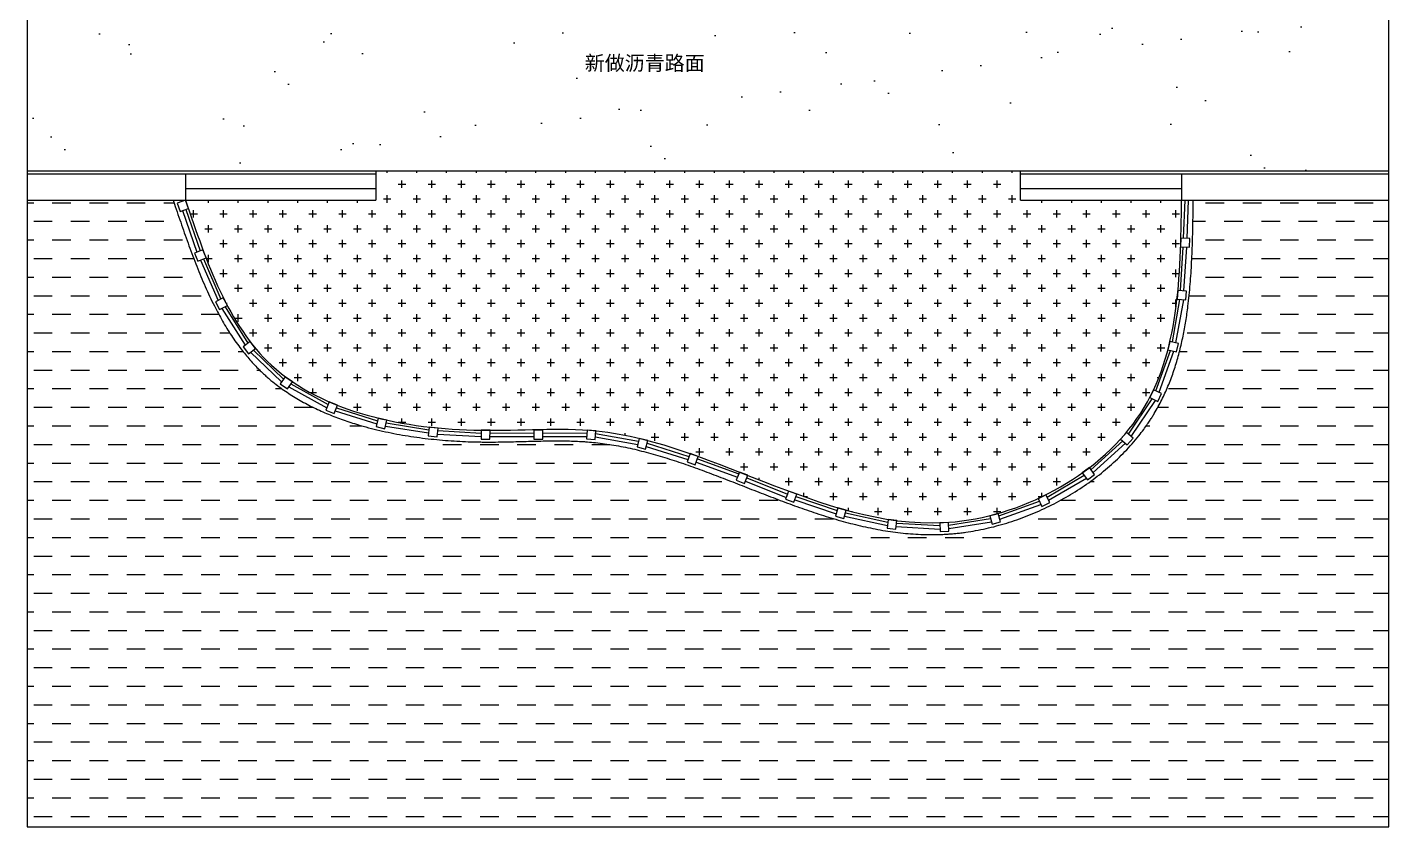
# Model space of a CAD drawing. Header units: millimetres. Extents: x 6131 to 92004, y -14326 to 40283.
# Drawn here: x 6131 to 52608, y -14326 to 12978 of the extents above; entities that cross this region are included whole.
import ezdxf

# ---------------------------------------------------------------- set-up
doc = ezdxf.new("R2010")
doc.units = ezdxf.units.MM
doc.styles.get("Standard").update_dxf_attribs({"font": 'arial.ttf'})

# ---------------------------------------------------------------- blocks, each defined once
blk = doc.blocks.new('fd3as')
at = {"color": 252}
for p, q in [((18435, 21233), (17514, 20049)), ((18530, 21160), (17609, 19976)), ((17609, 19976), (17514, 20049))]:
    blk.add_line(p, q, dxfattribs=at)
blk.add_lwpolyline([(18601, 21104), (18785, 21341), (18548, 21525), (18364, 21289)], close=True, dxfattribs=at)

msp = doc.modelspace()

# ---------------------------------------------------------------- hatches: boundary and pattern name
h = msp.add_hatch()
h.set_pattern_fill('AR-SAND', color=251, scale=100)
h.paths.add_polyline_path([(52607.58, 16069.74), (40034.37, 16069.74), (18034.37, 16069.74), (6130.73, 16069.74), (6130.73, 8069.74), (18034.37, 8069.74), (40034.37, 8069.74), (52607.58, 8069.74)])
h = msp.add_hatch()
h.set_pattern_fill('CROSS', color=118, scale=80)
edge = h.paths.add_edge_path()
edge.add_spline(control_points=[(45138.69, 2249.51), (45246.82, 2718.08), (45323.65, 3200.91), (45378.92, 3693.59)], knot_values=[40473.63037238, 40473.63037238, 40473.63037238, 40473.63037238, 41928.32147627, 41928.32147627, 41928.32147627, 41928.32147627], degree=3, periodic=0)
edge.add_line((45378.92, 3693.59), (45408.56, 3992.12))
edge.add_line((45408.56, 3992.12), (45409.72, 3992.01))
edge.add_spline(control_points=[(45409.72, 3992.01), (45455.84, 4479.4), (45483.05, 4975.42), (45500.56, 5475.86)], knot_values=[42220.88674984, 42220.88674984, 42220.88674984, 42220.88674984, 43649.0295123, 43649.0295123, 43649.0295123, 43649.0295123], degree=3, periodic=0)
edge.add_spline(control_points=[(45500.56, 5475.86), (45519.03, 6003.87), (45526.7, 6536.8), (45534.37, 7069.74)], knot_values=[43649.0295123, 43649.0295123, 43649.0295123, 43649.0295123, 45155.83577654, 45155.83577654, 45155.83577654, 45155.83577654], degree=3, periodic=0)
edge.add_line((45534.37, 7069.74), (40034.37, 7069.74))
edge.add_line((40034.37, 7069.74), (40034.37, 8069.74))
edge.add_line((40034.37, 8069.74), (18034.37, 8069.74))
edge.add_line((18034.37, 8069.74), (18034.37, 7069.74))
edge.add_line((18034.37, 7069.74), (11534.37, 7069.74))
edge.add_line((11534.37, 7069.74), (11632.36, 6786.19))
edge.add_line((11632.36, 6786.19), (11631.15, 6785.78))
edge.add_spline(control_points=[(11534.37, 7069.74), (11760.32, 6404.87), (11986.27, 5740), (12235.39, 5098.13)], knot_values=[0, 0, 0, 0, 1982.53745301, 1982.53745301, 1982.53745301, 1982.53745301], degree=3, periodic=0)
edge.add_spline(control_points=[(12235.39, 5098.13), (12439.01, 4573.51), (12658.11, 4064.26), (12905.35, 3582.94)], knot_values=[1982.53745301, 1982.53745301, 1982.53745301, 1982.53745301, 3602.95316993, 3602.95316993, 3602.95316993, 3602.95316993], degree=3, periodic=0)
edge.add_line((12905.35, 3582.94), (12962.37, 3473.41))
edge.add_spline(control_points=[(12962.37, 3473.41), (13192.82, 3036.51), (13447.68, 2623.86), (13736.69, 2245.09)], knot_values=[3726.42133542, 3726.42133542, 3726.42133542, 3726.42133542, 5210.62503152, 5210.62503152, 5210.62503152, 5210.62503152], degree=3, periodic=0)
edge.add_spline(control_points=[(13736.69, 2245.09), (13959.29, 1953.37), (14337.84, 1529.95), (14776.41, 1166.11), (14940.55, 1043.01)], knot_values=[5210.62503152, 5210.62503152, 5210.62503152, 5210.62503152, 6353.76804357, 6992.59846584, 6992.59846584, 6992.59846584, 6992.59846584], degree=3, periodic=0)
edge.add_line((14940.55, 1043.01), (15173.88, 876.04))
edge.add_spline(control_points=[(15173.88, 876.04), (15644.86, 554.43), (16165.84, 287.71), (16719.95, 69.04)], knot_values=[7289.60287454, 7289.60287454, 7289.60287454, 7289.60287454, 9055.36764082, 9055.36764082, 9055.36764082, 9055.36764082], degree=3, periodic=0)
edge.add_line((16532.13, 145.61), (16723.28, 67.79))
edge.add_spline(control_points=[(16719.95, 69.04), (17166.17, -107.04), (17633.88, -251.96), (18114.28, -369.27)], knot_values=[9055.36764082, 9055.36764082, 9055.36764082, 9055.36764082, 10477.30736806, 10477.30736806, 10477.30736806, 10477.30736806], degree=3, periodic=0)
edge.add_line((18114.28, -369.27), (18124.93, -371.87))
edge.add_spline(control_points=[(18124.93, -371.87), (18688.97, -509.07), (19270.4, -608.28), (19855.01, -675.26)], knot_values=[10487.81757577, 10487.81757577, 10487.81757577, 10487.81757577, 12156.66048286, 12156.66048286, 12156.66048286, 12156.66048286], degree=3, periodic=0)
edge.add_line((19855.01, -675.26), (20000.39, -691.25))
edge.add_spline(control_points=[(20000.39, -691.25), (20541.12, -748.26), (22354.6, -848.14), (24061.55, -695.58), (25238.94, -778.94)], knot_values=[12294.95005843, 12294.95005843, 12294.95005843, 12294.95005843, 13837.42083738, 17451.83887307, 17451.83887307, 17451.83887307, 17451.83887307], degree=3, periodic=0)
edge.add_line((21732.34, -785.78), (21927.85, -786.16))
edge.add_line((21927.85, -786.16), (21927.85, -787.28))
edge.add_spline(control_points=[(20000.39, -691.25), (20541.12, -748.26), (22354.6, -848.14), (24061.55, -695.58), (25238.94, -778.94)], knot_values=[12294.95005843, 12294.95005843, 12294.95005843, 12294.95005843, 13837.42083738, 17451.83887307, 17451.83887307, 17451.83887307, 17451.83887307], degree=3, periodic=0)
edge.add_spline(control_points=[(25238.94, -778.94), (25277.43, -781.66), (25315.9, -784.59), (25354.36, -787.73)], knot_values=[17451.83887307, 17451.83887307, 17451.83887307, 17451.83887307, 17570.00403655, 17570.00403655, 17570.00403655, 17570.00403655], degree=3, periodic=0)
edge.add_line((25354.36, -787.73), (25538.07, -801.73))
edge.add_line((25538.07, -801.73), (25537.87, -804.41))
edge.add_spline(control_points=[(25537.87, -804.41), (25547.88, -805.42), (26045.29, -856.13), (26539.85, -946.23), (27022.59, -1061.93)], knot_values=[17758.12490428, 17758.12490428, 17758.12490428, 17758.12490428, 17788.93609935, 19289.15756098, 19289.15756098, 19289.15756098, 19289.15756098], degree=3, periodic=0)
edge.add_spline(control_points=[(27022.59, -1061.93), (28732.18, -1471.68), (30418.31, -2225.19), (32119.43, -2859.57)], knot_values=[19289.15756098, 19289.15756098, 19289.15756098, 19289.15756098, 24602.08777036, 24602.08777036, 24602.08777036, 24602.08777036], degree=3, periodic=0)
edge.add_line((28754.98, -1578.93), (28754.88, -1579.21))
edge.add_line((28754.88, -1579.21), (28785.45, -1590.29))
edge.add_spline(control_points=[(32119.43, -2859.57), (30418.31, -2225.19), (28732.18, -1471.68), (27022.59, -1061.93)], knot_values=[19289.15756098, 19289.15756098, 19289.15756098, 19289.15756098, 24602.08777036, 24602.08777036, 24602.08777036, 24602.08777036], degree=3, periodic=0)
edge.add_line((30444.98, -2211.59), (30444.96, -2211.64))
edge.add_line((30444.96, -2211.64), (30447.41, -2212.63))
edge.add_spline(control_points=[(27022.59, -1061.93), (28732.18, -1471.68), (30418.31, -2225.19), (32119.43, -2859.57)], knot_values=[19289.15756098, 19289.15756098, 19289.15756098, 19289.15756098, 24602.08777036, 24602.08777036, 24602.08777036, 24602.08777036], degree=3, periodic=0)
edge.add_line((32119.43, -2859.57), (32401.2, -2962.57))
edge.add_line((32401.2, -2962.57), (32400.92, -2963.33))
edge.add_spline(control_points=[(32400.92, -2963.33), (32866.83, -3132.92), (33334.02, -3291.68), (33803.28, -3430.14)], knot_values=[24894.98481434, 24894.98481434, 24894.98481434, 24894.98481434, 26348.59224076, 26348.59224076, 26348.59224076, 26348.59224076], degree=3, periodic=0)
edge.add_spline(control_points=[(33803.28, -3430.14), (34372.31, -3598.03), (34944.38, -3736.06), (35520.9, -3827.33)], knot_values=[26348.59224076, 26348.59224076, 26348.59224076, 26348.59224076, 28111.2552716, 28111.2552716, 28111.2552716, 28111.2552716], degree=3, periodic=0)
edge.add_line((35520.9, -3827.33), (35818.37, -3866.23))
edge.add_line((35818.37, -3866.23), (35817.87, -3870.07))
edge.add_spline(control_points=[(35817.87, -3870.07), (36301, -3932.53), (36787.41, -3960.31), (37277.91, -3943.52)], knot_values=[28413.49827769, 28413.49827769, 28413.49827769, 28413.49827769, 29886.64396342, 29886.64396342, 29886.64396342, 29886.64396342], degree=3, periodic=0)
edge.add_line((37277.91, -3943.52), (37378.3, -3939.47))
edge.add_spline(control_points=[(37378.3, -3939.47), (37520.26, -3932.85), (38101.95, -3890.33), (38689.76, -3780.68), (39129.39, -3663.12)], knot_values=[29987.08880566, 29987.08880566, 29987.08880566, 29987.08880566, 30412.97016825, 31727.84461303, 31727.84461303, 31727.84461303, 31727.84461303], degree=3, periodic=0)
edge.add_line((39129.39, -3663.12), (39273.6, -3623.26))
edge.add_spline(control_points=[(39273.6, -3623.26), (39736.73, -3491.12), (40194.03, -3320.67), (40636.21, -3116.1)], knot_values=[31871.78817013, 31871.78817013, 31871.78817013, 31871.78817013, 33260.28972852, 33260.28972852, 33260.28972852, 33260.28972852], degree=3, periodic=0)
edge.add_line((40636.21, -3116.1), (40836.49, -3020.34))
edge.add_spline(control_points=[(40636.21, -3116.1), (41166.88, -2870.6), (41675.79, -2575.96), (42146.93, -2239.42)], knot_values=[33260.28972852, 33260.28972852, 33260.28972852, 33260.28972852, 34926.64192876, 34926.64192876, 34926.64192876, 34926.64192876], degree=3, periodic=0)
edge.add_line((42146.93, -2239.42), (42387.05, -2059.58))
edge.add_line((42387.05, -2059.58), (42388.07, -2060.95))
edge.add_spline(control_points=[(42388.07, -2060.95), (42776.43, -1763.19), (43135.57, -1436.17), (43455.72, -1084.29)], knot_values=[35215.0466166, 35215.0466166, 35215.0466166, 35215.0466166, 36629.30799041, 36629.30799041, 36629.30799041, 36629.30799041], degree=3, periodic=0)
edge.add_line((43455.72, -1084.29), (43651.56, -857.03))
edge.add_line((43651.56, -857.03), (43653.04, -858.31))
edge.add_spline(control_points=[(43653.04, -858.31), (43829.73, -647.3), (44116.72, -260.88), (44354.33, 148.05), (44448.73, 328.95)], knot_values=[36927.6751503, 36927.6751503, 36927.6751503, 36927.6751503, 37751.6962321, 38380.75038269, 38380.75038269, 38380.75038269, 38380.75038269], degree=3, periodic=0)
edge.add_line((44448.73, 328.95), (44576.91, 600.19))
edge.add_line((44576.91, 600.19), (44581.65, 597.95))
edge.add_spline(control_points=[(44581.65, 597.95), (44784.75, 1032.5), (44943.07, 1487.47), (45066.86, 1958.2)], knot_values=[38689.37683349, 38689.37683349, 38689.37683349, 38689.37683349, 40170.19705189, 40170.19705189, 40170.19705189, 40170.19705189], degree=3, periodic=0)
edge.add_line((45066.86, 1958.2), (45134.11, 2250.56))
edge.add_line((45134.11, 2250.56), (45138.69, 2249.51))
h = msp.add_hatch()
h.set_pattern_fill('DASH', color=146, scale=200)
edge = h.paths.add_edge_path()
edge.add_spline(control_points=[(45934.33, 7063.99), (45931.54, 6870.36), (45928.75, 6676.38), (45921.09, 6228.05), (45915.85, 5973.6), (45901.18, 5465.32), (45891.76, 5211.47), (45866.33, 4705.38), (45850.32, 4453.14), (45809.25, 3951.23), (45784.18, 3701.58), (45731.85, 3281.13), (45707.56, 3109.42), (45652.5, 2768.09), (45621.73, 2598.46), (45552.82, 2261.63), (45514.68, 2094.44), (45430.13, 1762.88), (45383.71, 1598.5), (45281.72, 1273), (45226.13, 1111.87), (45104.88, 793.3), (45039.21, 635.87), (44896.92, 325.22), (44820.3, 172), (44694.66, -57.61), (44649.94, -135.74), (44580.37, -251.89), (44556.76, -290.44), (44520.71, -347.99), (44508.59, -367.13), (44484.13, -405.31), (44471.8, -424.36), (44428.84, -489.96), (44397.72, -536.24), (44325.74, -640.49), (44284.53, -698.27), (44187.58, -829.94), (44131.21, -903.47), (43925.71, -1161.26), (43768.34, -1340.36), (43436.41, -1685.65), (43261.84, -1851.83), (42897.69, -2170.54), (42708.11, -2323.07), (42316.02, -2613.71), (42113.52, -2751.81), (41697.66, -3012.79), (41484.31, -3135.65), (41048.77, -3365.31), (40826.59, -3472.09), (40375.41, -3668.67), (40146.4, -3758.46), (39683.55, -3920.13), (39449.7, -3992), (38979.13, -4116.83), (38742.41, -4169.78), (38393.36, -4233), (38281.41, -4251.04), (38113.47, -4274.68), (38057.49, -4281.99), (37973.54, -4292.09), (37945.56, -4295.31), (37889.61, -4301.47), (37861.64, -4304.4), (37782.5, -4312.28), (37731.37, -4316.89), (37629.86, -4325.08), (37579.47, -4328.68), (37465.51, -4335.8), (37401.96, -4339.04), (37102.69, -4350.93), (36868.15, -4350.41), (36401.75, -4331.73), (36169.88, -4313.56), (35708.78, -4261.74), (35479.54, -4228.08), (35023.61, -4147.39), (34796.9, -4100.36), (34345.83, -3995.03), (34121.47, -3936.73), (33674.88, -3810.9), (33452.66, -3743.37), (33010.11, -3601.09), (32789.8, -3526.34), (32350.85, -3371.59), (32132.22, -3291.59), (31696.45, -3128.29), (31479.31, -3044.99), (31046.31, -2877), (30830.46, -2792.32), (30399.89, -2623.48), (30185.16, -2539.32), (29756.7, -2373.41), (29542.97, -2291.66), (29116.36, -2132.44), (28903.49, -2054.97), (28478.51, -1906.14), (28266.41, -1834.79), (27842.87, -1700.02), (27631.44, -1636.61), (27209.17, -1519.49), (26998.33, -1465.78), (26577.14, -1369.83), (26366.8, -1327.57), (25946.47, -1256.19), (25736.48, -1227.07), (25435.91, -1195.95), (25344.92, -1187.91), (25207.93, -1177.64), (25162.17, -1174.52), (24936.21, -1160.51), (24754.7, -1153.69), (24388.58, -1146.45), (24203.98, -1146.04), (23831.43, -1149.3), (23643.49, -1152.96), (23264.04, -1161.95), (23072.53, -1167.27), (22685.74, -1177.08), (22490.45, -1181.57), (22174.46, -1186.05), (22055.01, -1187.12), (21874.73, -1187.37), (21814.45, -1187.23), (21723.75, -1186.63), (21693.47, -1186.37), (21632.81, -1185.7), (21602.43, -1185.29), (21508.41, -1183.82), (21444.67, -1182.5), (21122.5, -1174.24), (20862.24, -1162.31), (20340.05, -1126.86), (20078.13, -1103.33), (19554.9, -1043.61), (19293.58, -1007.42), (18773.81, -921.32), (18515.35, -871.4), (18003.56, -756.7), (17750.22, -691.92), (17325.02, -567.93), (17151.29, -512.77), (16808.28, -394.08), (16639.01, -330.56), (16305.75, -194.7), (16141.76, -122.37), (15819.91, 31.57), (15662.04, 113.17), (15353.32, 286.11), (15202.46, 377.45), (14908.68, 570.33), (14765.76, 671.87), (14548.02, 839.93), (14470.2, 902.87), (14355.81, 999.95), (14318.07, 1032.76), (14262.06, 1082.64), (14243.49, 1099.38), (14206.56, 1133.09), (14188.19, 1150.06), (14131.07, 1203.49), (14092.71, 1240.32), (13943.15, 1387.58), (13835.86, 1501.45), (13629.52, 1736.15), (13530.46, 1856.98), (13318.18, 2133.12), (13206.88, 2290), (12994.42, 2611.84), (12893.27, 2776.79), (12699.8, 3113.57), (12607.5, 3285.4), (12408.39, 3678.35), (12303.71, 3901.09), (12103.73, 4353.45), (12008.44, 4583.07), (11824.9, 5047.14), (11736.66, 5281.59), (11564.95, 5753.29), (11481.49, 5990.53), (11317.16, 6465.75), (11236.29, 6703.73), (11155.64, 6941.04)], knot_values=[0, 0, 0, 0, 547.44327625, 547.44327625, 1264.45207873, 1264.45207873, 1981.46088121, 1981.46088121, 2698.46968369, 2698.46968369, 3415.47848617, 3415.47848617, 3914.68199491, 3914.68199491, 4413.88550366, 4413.88550366, 4913.0890124, 4913.0890124, 5412.29252114, 5412.29252114, 5911.49602988, 5911.49602988, 6410.69953863, 6410.69953863, 6909.90304737, 6909.90304737, 7170.64951585, 7170.64951585, 7301.02275009, 7301.02275009, 7366.20936721, 7366.20936721, 7431.39598433, 7431.39598433, 7591.32269093, 7591.32269093, 7794.26205403, 7794.26205403, 8058.20985518, 8058.20985518, 8731.61633407, 8731.61633407, 9405.02281295, 9405.02281295, 10078.42929184, 10078.42929184, 10751.83577072, 10751.83577072, 11425.24224961, 11425.24224961, 12098.64872849, 12098.64872849, 12772.05520738, 12772.05520738, 13445.46168626, 13445.46168626, 14118.86816515, 14118.86816515, 14436.44757767, 14436.44757767, 14595.23728393, 14595.23728393, 14674.63213706, 14674.63213706, 14754.02699019, 14754.02699019, 14899.36077754, 14899.36077754, 15042.92081262, 15042.92081262, 15224.43283864, 15224.43283864, 15899.02216502, 15899.02216502, 16573.61149141, 16573.61149141, 17248.20081779, 17248.20081779, 17922.79014418, 17922.79014418, 18597.37947056, 18597.37947056, 19271.96879694, 19271.96879694, 19946.55812333, 19946.55812333, 20621.14744971, 20621.14744971, 21295.7367761, 21295.7367761, 21970.32610248, 21970.32610248, 22644.91542887, 22644.91542887, 23319.50475525, 23319.50475525, 23994.09408164, 23994.09408164, 24668.68340802, 24668.68340802, 25343.27273441, 25343.27273441, 26017.86206079, 26017.86206079, 26692.45138718, 26692.45138718, 27367.04071356, 27367.04071356, 27658.40677158, 27658.40677158, 27804.08980059, 27804.08980059, 28376.51187339, 28376.51187339, 28948.93394619, 28948.93394619, 29521.356019, 29521.356019, 30093.7780918, 30093.7780918, 30666.20016461, 30666.20016461, 31010.70168032, 31010.70168032, 31182.95243818, 31182.95243818, 31269.07781711, 31269.07781711, 31355.20319604, 31355.20319604, 31535.35538097, 31535.35538097, 32263.99711709, 32263.99711709, 32992.6388532, 32992.6388532, 33721.28058931, 33721.28058931, 34449.92232542, 34449.92232542, 35178.56406153, 35178.56406153, 35690.9853867, 35690.9853867, 36203.40671187, 36203.40671187, 36715.82803704, 36715.82803704, 37228.24936221, 37228.24936221, 37740.67068738, 37740.67068738, 38253.09201255, 38253.09201255, 38546.49839104, 38546.49839104, 38693.20158029, 38693.20158029, 38766.55317491, 38766.55317491, 38839.90476953, 38839.90476953, 38996.15738824, 38996.15738824, 39457.34193578, 39457.34193578, 39918.52648333, 39918.52648333, 40484.94180152, 40484.94180152, 41051.3571197, 41051.3571197, 41617.77243789, 41617.77243789, 42325.38510562, 42325.38510562, 43032.99777335, 43032.99777335, 43740.61044108, 43740.61044108, 44448.22310881, 44448.22310881, 45155.83577654, 45155.83577654, 45155.83577654, 45155.83577654], degree=3, periodic=0)
edge.add_spline(control_points=[(11155.64, 6941.04), (11141.06, 6983.94), (11126.48, 7026.84), (11111.9, 7069.74)], knot_values=[-127.92670511, -127.92670511, -127.92670511, -127.92670511, -0.00000848, -0.00000848, -0.00000848, -0.00000848], degree=3, periodic=0)
edge.add_line((11111.9, 7069.74), (6130.73, 7069.74))
edge.add_line((6130.73, 7069.74), (6130.73, -14325.9))
edge.add_line((6130.73, -14325.9), (52607.58, -14325.9))
edge.add_line((52607.58, -14325.9), (52607.58, 7069.74))
edge.add_line((52607.58, 7069.74), (45934.41, 7069.74))

# ---------------------------------------------------------------- linework, layer by layer
for p, q in [((6130.73, 40282.84), (6130.73, -14325.9)), ((52607.58, -14325.9), (52607.58, 40282.84)), ((6130.73, 8069.74), (18034.37, 8069.74)), ((6130.73, 7969.74), (18034.37, 7969.74)), ((11534.37, 7969.74), (11534.37, 7069.74)), ((15034.37, 8069.74), (40034.37, 8069.74)), ((18034.37, 8069.74), (18034.37, 7069.74)), ((40034.37, 8069.74), (52607.58, 8069.74)), ((40034.37, 7069.74), (40034.37, 8069.74)), ((40034.37, 7969.74), (52607.58, 7969.74)), ((45534.37, 7969.74), (45534.37, 7069.74)), ((11534.37, 7469.74), (18034.37, 7469.74)), ((40034.37, 7469.74), (45534.37, 7469.74)), ((6130.73, 7069.74), (18034.37, 7069.74)), ((40034.37, 7069.74), (45534.37, 7069.74)), ((45534.37, 7069.74), (52607.58, 7069.74)), ((6130.73, -14325.9), (52607.58, -14325.9))]:
    msp.add_line(p, q)
at = {"color": 252}
for p, q in [((45602.29, 5772.09), (45653.38, 7069.74)), ((45722.2, 5767.37), (45773.47, 7069.74)), ((45498.12, 3983.23), (45592.93, 5472.22)), ((45617.53, 3971.37), (45718.51, 5467.28)), ((12040.25, 5020.55), (12644.33, 3646.08)), ((12151.76, 5064.88), (12739.68, 3695.71)), ((12776.09, 3376.45), (13574.36, 2118.43)), ((12882.53, 3431.85), (13662.77, 2187.42)), ((45221.82, 2230.39), (45473.9, 3684.16)), ((45338.76, 2203.49), (45607.65, 3670.88)), ((13755.68, 1879.39), (14815.68, 868.52)), ((13850.29, 1953.21), (14881.81, 960.93)), ((44658.28, 561.73), (45153.89, 1938.18)), ((44766.78, 510.46), (45268.65, 1911.78)), ((15062.31, 697.65), (16361.14, -16.68)), ((15132.14, 795.24), (16406.82, 95.52)), ((43719.73, -915.78), (44533.32, 288.97)), ((43810.64, -994.12), (44649.49, 234.07)), ((16640.8, -125.37), (18066.59, -564.93)), ((16686.05, -14.23), (18092.5, -458.63)), ((18356.02, -644.34), (19832.73, -877.83)), ((18384.44, -527.75), (19844.95, -766.66)), ((20130.25, -916.8), (21627.45, -994.68)), ((20143.37, -797.52), (21627.67, -879.03)), ((25531.23, -891.47), (26998.75, -1153.38)), ((25522.12, -1011.12), (26968.67, -1268.73)), ((27259.91, -1340.83), (28681.72, -1781)), ((27290.18, -1224.71), (28719.73, -1676.15)), ((42441, -2131.61), (43526.33, -1145.15)), ((42512.93, -2227.66), (43618.33, -1224.43)), ((40945.69, -3067.89), (42208.59, -2321.74)), ((40997.45, -3176.15), (42286.67, -2426)), ((32329.1, -3159.81), (33742.66, -3634.97)), ((32370.3, -3047.1), (33776.33, -3521.21)), ((39297.58, -3710.01), (40679.63, -3206.91)), ((34031.36, -3716.63), (35493.38, -4037.8)), ((34065.41, -3601.57), (35508.42, -3922.8)), ((39329.54, -3825.67), (40732.52, -3317.53)), ((35791.14, -4074.46), (37286.61, -4158.76)), ((35806.7, -3955.47), (37281.55, -4033.75)), ((37581.3, -4021.34), (39012.09, -3803.21)), ((37586.14, -4141.24), (39043.29, -3916.12))]:
    msp.add_line(p, q, dxfattribs=at)
for points in [[(45512.36, 5775.63), (45500.56, 5475.86), (45800.33, 5464.06), (45812.13, 5763.83)], [(12235.39, 5098.13), (12124.55, 5376.91), (11845.78, 5266.07), (11956.62, 4987.29)], [(12962.37, 3473.41), (12823.85, 3739.52), (12557.74, 3601.01), (12696.26, 3334.9)], [(45408.56, 3992.12), (45378.92, 3693.59), (45677.45, 3663.95), (45707.09, 3962.48)], [(13921.24, 2008.57), (13736.69, 2245.09), (13500.17, 2060.54), (13684.72, 1824.02)], [(45134.11, 2250.56), (45066.86, 1958.2), (45359.22, 1890.95), (45426.47, 2183.32)], [(15184.51, 868.43), (14940.55, 1043.01), (14765.96, 799.04), (15009.93, 624.46)], [(44576.91, 600.19), (44448.73, 328.95), (44719.97, 200.77), (44848.15, 472.01)], [(16719.98, 69.13), (16442.13, 182.25), (16329.01, -95.6), (16606.86, -208.73)], [(18405.75, -440.31), (18114.28, -369.27), (18043.24, -660.74), (18334.71, -731.78)], [(20153.21, -708.06), (19855.01, -675.26), (19822.21, -973.46), (20120.41, -1006.26)], [(25538.07, -801.73), (25238.94, -778.94), (25216.14, -1078.07), (25515.28, -1100.86)], [(43651.56, -857.03), (43455.72, -1084.29), (43682.98, -1280.13), (43878.81, -1052.87)], [(27312.89, -1137.62), (27022.59, -1061.93), (26946.9, -1352.23), (27237.2, -1427.92)], [(42387.05, -2059.58), (42146.93, -2239.42), (42326.77, -2479.54), (42566.89, -2299.7)], [(32401.2, -2962.57), (32119.43, -2859.57), (32016.44, -3141.34), (32298.2, -3244.34)], [(40906.86, -2986.69), (40636.21, -3116.1), (40765.62, -3386.76), (41036.28, -3257.35)], [(34090.95, -3515.27), (33803.28, -3430.14), (33718.15, -3717.8), (34005.82, -3802.93)], [(39273.6, -3623.26), (38984.44, -3703.17), (39064.36, -3992.34), (39353.52, -3912.42)], [(35818.37, -3866.23), (35520.9, -3827.33), (35482, -4124.8), (35779.47, -4163.7)], [(37577.66, -3931.41), (37277.91, -3943.52), (37290.02, -4243.28), (37589.78, -4231.17)]]:
    msp.add_lwpolyline(points, close=True, dxfattribs=at)
msp.add_open_spline([(11111.9, 7069.74), (11126.48, 7026.84), (11141.06, 6983.94), (11155.64, 6941.04), (11155.64, 6941.04), (11155.64, 6941.04), (11155.64, 6941.04), (11236.29, 6703.73), (11317.16, 6465.75), (11481.49, 5990.53), (11564.95, 5753.29), (11736.66, 5281.59), (11824.9, 5047.14), (12008.44, 4583.07), (12103.73, 4353.45), (12303.71, 3901.09), (12408.39, 3678.35), (12607.5, 3285.4), (12699.8, 3113.57), (12893.27, 2776.79), (12994.42, 2611.84), (13206.88, 2290), (13318.18, 2133.12), (13530.46, 1856.98), (13629.52, 1736.15), (13835.86, 1501.45), (13943.15, 1387.58), (14092.71, 1240.32), (14131.07, 1203.49), (14188.19, 1150.06), (14206.56, 1133.09), (14243.49, 1099.38), (14262.06, 1082.64), (14318.07, 1032.76), (14355.81, 999.95), (14470.2, 902.87), (14548.02, 839.93), (14765.76, 671.87), (14908.68, 570.33), (15202.46, 377.45), (15353.32, 286.11), (15662.04, 113.17), (15819.91, 31.57), (16141.76, -122.37), (16305.75, -194.7), (16639.01, -330.56), (16808.28, -394.08), (17151.29, -512.77), (17325.02, -567.93), (17750.22, -691.92), (18003.56, -756.7), (18515.35, -871.4), (18773.81, -921.32), (19293.58, -1007.42), (19554.9, -1043.61), (20078.13, -1103.33), (20340.05, -1126.86), (20862.24, -1162.31), (21122.5, -1174.24), (21444.67, -1182.5), (21508.41, -1183.82), (21602.43, -1185.29), (21632.81, -1185.7), (21693.47, -1186.37), (21723.75, -1186.63), (21814.45, -1187.23), (21874.73, -1187.37), (22055.01, -1187.12), (22174.46, -1186.05), (22490.45, -1181.57), (22685.74, -1177.08), (23072.53, -1167.27), (23264.04, -1161.95), (23643.49, -1152.96), (23831.43, -1149.3), (24203.98, -1146.04), (24388.58, -1146.45), (24754.7, -1153.69), (24936.21, -1160.51), (25162.17, -1174.52), (25207.93, -1177.64), (25344.92, -1187.91), (25435.91, -1195.95), (25736.48, -1227.07), (25946.47, -1256.19), (26366.8, -1327.57), (26577.14, -1369.83), (26998.33, -1465.78), (27209.17, -1519.49), (27631.44, -1636.61), (27842.87, -1700.02), (28266.41, -1834.79), (28478.51, -1906.14), (28903.49, -2054.97), (29116.36, -2132.44), (29542.97, -2291.66), (29756.7, -2373.41), (30185.16, -2539.32), (30399.89, -2623.48), (30830.46, -2792.32), (31046.31, -2877), (31479.31, -3044.99), (31696.45, -3128.29), (32132.22, -3291.59), (32350.85, -3371.59), (32789.8, -3526.34), (33010.11, -3601.09), (33452.66, -3743.37), (33674.88, -3810.9), (34121.47, -3936.73), (34345.83, -3995.03), (34796.9, -4100.36), (35023.61, -4147.39), (35479.54, -4228.08), (35708.78, -4261.74), (36169.88, -4313.56), (36401.75, -4331.73), (36868.15, -4350.41), (37102.69, -4350.93), (37401.96, -4339.04), (37465.51, -4335.8), (37579.47, -4328.68), (37629.86, -4325.08), (37731.37, -4316.89), (37782.5, -4312.28), (37861.64, -4304.4), (37889.61, -4301.47), (37945.56, -4295.31), (37973.54, -4292.09), (38057.49, -4281.99), (38113.47, -4274.68), (38281.41, -4251.04), (38393.36, -4233), (38742.41, -4169.78), (38979.13, -4116.83), (39449.7, -3992), (39683.55, -3920.13), (40146.4, -3758.46), (40375.41, -3668.67), (40826.59, -3472.09), (41048.77, -3365.31), (41484.31, -3135.65), (41697.66, -3012.79), (42113.52, -2751.81), (42316.02, -2613.71), (42708.11, -2323.07), (42897.69, -2170.54), (43261.84, -1851.83), (43436.41, -1685.65), (43768.34, -1340.36), (43925.71, -1161.26), (44131.21, -903.47), (44187.58, -829.94), (44284.53, -698.27), (44325.74, -640.49), (44397.72, -536.24), (44428.84, -489.96), (44471.8, -424.36), (44484.13, -405.31), (44508.59, -367.13), (44520.71, -347.99), (44556.76, -290.44), (44580.37, -251.89), (44649.94, -135.74), (44694.66, -57.61), (44820.3, 172), (44896.92, 325.22), (45039.21, 635.87), (45104.88, 793.3), (45226.13, 1111.87), (45281.72, 1273), (45383.71, 1598.5), (45430.13, 1762.88), (45514.68, 2094.44), (45552.82, 2261.63), (45621.73, 2598.46), (45652.5, 2768.09), (45707.56, 3109.42), (45731.85, 3281.13), (45784.18, 3701.58), (45809.25, 3951.23), (45850.32, 4453.14), (45866.33, 4705.38), (45891.76, 5211.47), (45901.18, 5465.32), (45915.85, 5973.6), (45921.09, 6228.05), (45928.75, 6676.38), (45931.54, 6870.36), (45934.33, 7063.99), (45934.33, 7063.99), (45934.33, 7063.99), (45934.33, 7063.99), (45934.35, 7065.91), (45934.38, 7067.82), (45934.41, 7069.74)], degree=3, knots=[-127.92670511, -127.92670511, -127.92670511, -127.92670511, -0.00000848, -0.00000848, -0.00000848, 0, 0, 0, 707.61266773, 707.61266773, 1415.22533546, 1415.22533546, 2122.83800319, 2122.83800319, 2830.45067092, 2830.45067092, 3538.06333865, 3538.06333865, 4104.47865684, 4104.47865684, 4670.89397503, 4670.89397503, 5237.30929321, 5237.30929321, 5698.49384076, 5698.49384076, 6159.67838831, 6159.67838831, 6315.93100701, 6315.93100701, 6389.28260163, 6389.28260163, 6462.63419626, 6462.63419626, 6609.3373855, 6609.3373855, 6902.74376399, 6902.74376399, 7415.16508916, 7415.16508916, 7927.58641433, 7927.58641433, 8440.0077395, 8440.0077395, 8952.42906467, 8952.42906467, 9464.85038984, 9464.85038984, 9977.27171501, 9977.27171501, 10705.91345112, 10705.91345112, 11434.55518723, 11434.55518723, 12163.19692335, 12163.19692335, 12891.83865946, 12891.83865946, 13620.48039557, 13620.48039557, 13800.63258051, 13800.63258051, 13886.75795944, 13886.75795944, 13972.88333836, 13972.88333836, 14145.13409622, 14145.13409622, 14489.63561193, 14489.63561193, 15062.05768474, 15062.05768474, 15634.47975754, 15634.47975754, 16206.90183035, 16206.90183035, 16779.32390315, 16779.32390315, 17351.74597596, 17351.74597596, 17497.42900497, 17497.42900497, 17788.79506298, 17788.79506298, 18463.38438937, 18463.38438937, 19137.97371575, 19137.97371575, 19812.56304214, 19812.56304214, 20487.15236852, 20487.15236852, 21161.74169491, 21161.74169491, 21836.33102129, 21836.33102129, 22510.92034768, 22510.92034768, 23185.50967406, 23185.50967406, 23860.09900044, 23860.09900044, 24534.68832683, 24534.68832683, 25209.27765321, 25209.27765321, 25883.8669796, 25883.8669796, 26558.45630598, 26558.45630598, 27233.04563237, 27233.04563237, 27907.63495875, 27907.63495875, 28582.22428514, 28582.22428514, 29256.81361152, 29256.81361152, 29931.40293791, 29931.40293791, 30112.91496392, 30112.91496392, 30256.47499901, 30256.47499901, 30401.80878636, 30401.80878636, 30481.20363949, 30481.20363949, 30560.59849262, 30560.59849262, 30719.38819887, 30719.38819887, 31036.96761139, 31036.96761139, 31710.37409028, 31710.37409028, 32383.78056917, 32383.78056917, 33057.18704805, 33057.18704805, 33730.59352694, 33730.59352694, 34404.00000582, 34404.00000582, 35077.40648471, 35077.40648471, 35750.81296359, 35750.81296359, 36424.21944248, 36424.21944248, 37097.62592136, 37097.62592136, 37361.57372251, 37361.57372251, 37564.51308561, 37564.51308561, 37724.43979221, 37724.43979221, 37789.62640933, 37789.62640933, 37854.81302645, 37854.81302645, 37985.18626069, 37985.18626069, 38245.93272917, 38245.93272917, 38745.13623792, 38745.13623792, 39244.33974666, 39244.33974666, 39743.5432554, 39743.5432554, 40242.74676414, 40242.74676414, 40741.95027289, 40741.95027289, 41241.15378163, 41241.15378163, 41740.35729037, 41740.35729037, 42457.36609285, 42457.36609285, 43174.37489533, 43174.37489533, 43891.38369782, 43891.38369782, 44608.3925003, 44608.3925003, 45155.83577654, 45155.83577654, 45155.83577654, 45155.83578372, 45155.83578372, 45155.83578372, 45161.25848836, 45161.25848836, 45161.25848836, 45161.25848836])
msp.add_spline([(11534.37, 7069.74), (14469.67, 1434.64), (21616.45, -785.42), (25567.9, -807.48), (37805.25, -3908.03), (44139.35, -201.79), (45534.37, 7069.74)], degree=3)

# ---------------------------------------------------------------- block references
for p, rotation in [((19171.8, -20316.34), 56.93766107723057), ((50003.09, -2567.12), 127.7623406501606), ((51803.1, -2567.12), 127.7623406501606), ((54845.64, -12875.24), 107.9446682110732), ((56146.3, -14367.68), 106.042068100448)]:
    msp.add_blockref('fd3as', p, dxfattribs=dict(rotation=rotation))

# ---------------------------------------------------------------- texts
at = {"insert": (25163.57, 12003.84), "char_height": 500, "attachment_point": 1}
msp.add_mtext_dynamic_manual_height_columns('{\\fSimHei|b0|i0|c134|p49;新做沥青路面}', width=9476.7168, gutter_width=12.5, heights=[0], dxfattribs=at)

doc.saveas('drawing.dxf')
